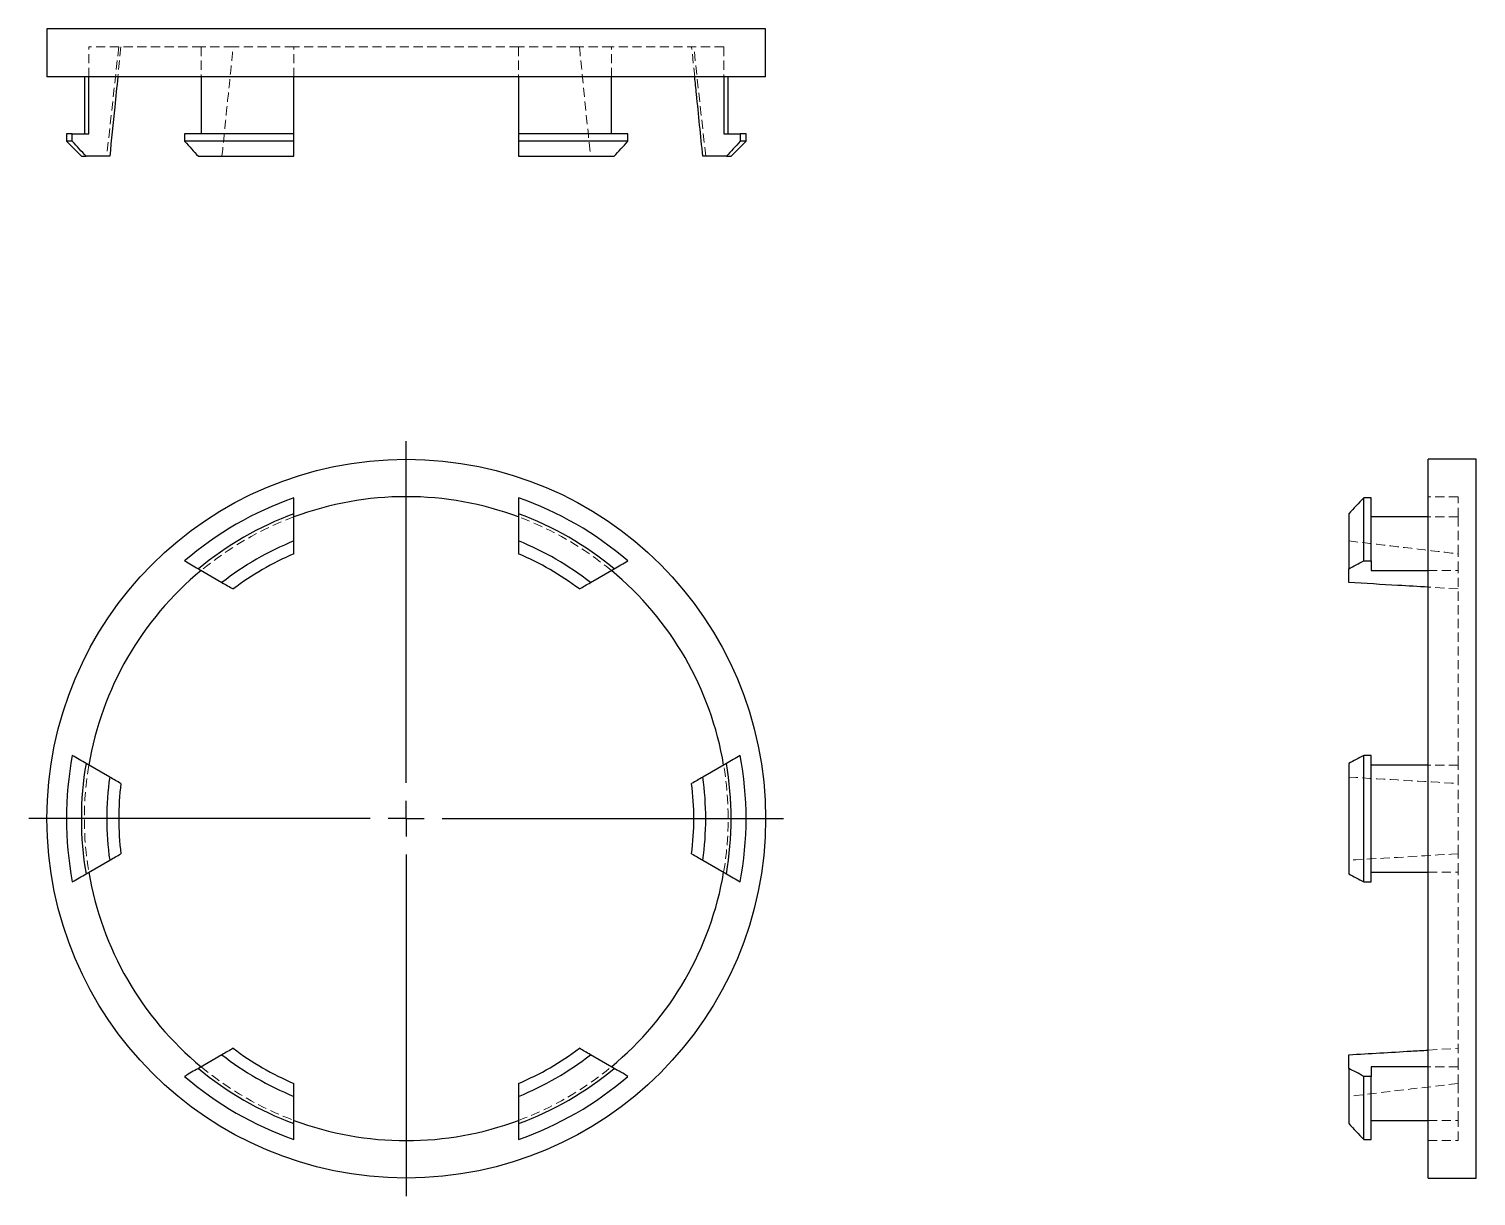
# Model space of a CAD drawing. Header units: millimetres. Extents: x 30 to 232, y 4 to 167.
import ezdxf

# ---------------------------------------------------------------- set-up
doc = ezdxf.new("R2010")
doc.units = ezdxf.units.MM
doc.linetypes.add('HIDDEN', pattern=[1.905, 1.27, -0.635])
doc.layers.add('10', color=7, linetype='Continuous')

# ---------------------------------------------------------------- blocks, each defined once
blk = doc.blocks.new('SW_CENTERMARKSYMBOL_0')
at = {"layer": '10', "color": 0}
for p, q in [((0, 5), (0, 52.5)), ((0, 0), (0, 2.5)), ((-5, 0), (-52.5, 0)), ((0, 0), (-2.5, 0)), ((0, 0), (0, -2.5)), ((0, 0), (2.5, 0)), ((5, 0), (52.5, 0)), ((0, -5), (0, -52.5))]:
    blk.add_line(p, q, dxfattribs=at)

msp = doc.modelspace()

# ---------------------------------------------------------------- linework, layer by layer
at = {"color": 7, "linetype": 'Continuous', "lineweight": 25}
for p, q in [((33, 166.85), (33, 160.19)), ((133, 166.85), (33, 166.85)), ((133, 160.19), (133, 166.85)), ((133, 160.19), (33, 160.19)), ((38.21, 160.19), (38.21, 152.27)), ((38.83, 152.27), (38.83, 160.19)), ((54.46, 160.19), (54.46, 152.27)), ((67.37, 152.27), (67.37, 160.19)), ((98.62, 160.19), (98.62, 152.27)), ((111.54, 152.27), (111.54, 160.19)), ((127.17, 160.19), (127.17, 152.27)), ((127.79, 152.27), (127.79, 160.19)), ((35.71, 152.27), (35.71, 151.23)), ((36.53, 152.27), (35.71, 152.27)), ((35.71, 151.23), (37.79, 149.15)), ((36.53, 151.23), (35.71, 151.23)), ((36.53, 151.23), (36.53, 152.27)), ((36.53, 152.27), (38.83, 152.27)), ((52.16, 152.27), (52.16, 151.23)), ((67.37, 152.27), (52.16, 152.27)), ((67.37, 151.23), (52.16, 151.23)), ((67.37, 151.23), (67.37, 152.27)), ((113.84, 152.27), (98.62, 152.27)), ((98.62, 152.27), (98.62, 151.23)), ((113.84, 151.23), (98.62, 151.23)), ((113.84, 151.23), (113.84, 152.27)), ((127.17, 152.27), (129.47, 152.27)), ((128.21, 149.15), (130.29, 151.23)), ((129.47, 152.27), (129.47, 151.23)), ((130.29, 152.27), (129.47, 152.27)), ((130.29, 151.23), (129.47, 151.23)), ((130.29, 151.23), (130.29, 152.27)), ((37.79, 149.15), (38.45, 149.15)), ((41.74, 149.15), (38.45, 149.15)), ((54.07, 149.15), (67.37, 149.15)), ((98.62, 149.15), (111.93, 149.15)), ((127.55, 149.15), (124.26, 149.15)), ((127.55, 149.15), (128.21, 149.15)), ((231.85, 107), (225.19, 107)), ((225.19, 57), (225.19, 107)), ((231.85, 57), (231.85, 107)), ((217.27, 101.64), (216.23, 101.64)), ((216.23, 92.85), (216.23, 101.64)), ((217.27, 92.85), (217.27, 101.64)), ((67.37, 95.63), (67.37, 99.42)), ((98.62, 99.42), (98.62, 95.63)), ((214.15, 99.42), (214.15, 91.74)), ((225.19, 98.98), (217.27, 98.98)), ((216.23, 92.85), (217.27, 92.85)), ((217.27, 92.85), (217.27, 91.52)), ((54.07, 91.74), (57.36, 89.84)), ((108.64, 89.84), (111.93, 91.74)), ((214.15, 89.84), (214.15, 91.74)), ((217.27, 91.52), (225.19, 91.52)), ((41.74, 62.78), (38.45, 64.68)), ((127.55, 64.68), (124.26, 62.78)), ((214.15, 64.68), (214.15, 49.32)), ((216.23, 48.21), (216.23, 65.79)), ((217.27, 65.79), (216.23, 65.79)), ((217.27, 48.21), (217.27, 65.79)), ((225.19, 64.46), (217.27, 64.46)), ((225.19, 7), (225.19, 57)), ((231.85, 7), (231.85, 57)), ((38.45, 49.32), (41.74, 51.22)), ((124.26, 51.22), (127.55, 49.32)), ((217.27, 49.54), (225.19, 49.54)), ((216.23, 48.21), (217.27, 48.21)), ((57.36, 24.16), (54.07, 22.26)), ((111.93, 22.26), (108.64, 24.16)), ((214.15, 22.26), (214.15, 24.16)), ((214.15, 22.26), (214.15, 14.58)), ((225.19, 22.48), (217.27, 22.48)), ((217.27, 22.48), (217.27, 21.15)), ((217.27, 21.15), (216.23, 21.15)), ((216.23, 12.36), (216.23, 21.15)), ((217.27, 12.36), (217.27, 21.15)), ((67.37, 14.58), (67.37, 18.37)), ((98.62, 18.37), (98.62, 14.58)), ((217.27, 15.02), (225.19, 15.02)), ((216.23, 12.36), (217.27, 12.36)), ((225.19, 7), (231.85, 7))]:
    msp.add_line(p, q, dxfattribs=at)
at = {"color": 7, "linetype": 'HIDDEN', "lineweight": 18}
for p, q in [((54.46, 164.35), (38.83, 164.35)), ((38.83, 160.19), (38.83, 164.35)), ((42.99, 164.35), (41.33, 149.15)), ((43.29, 164.35), (42.86, 160.19)), ((58.91, 164.35), (54.46, 164.35)), ((54.46, 164.35), (54.46, 160.19)), ((67.37, 164.35), (58.91, 164.35)), ((98.62, 164.35), (67.37, 164.35)), ((67.37, 160.19), (67.37, 164.35)), ((98.62, 164.35), (98.62, 160.19)), ((107.09, 164.35), (98.62, 164.35)), ((111.54, 164.35), (107.09, 164.35)), ((111.54, 160.19), (111.54, 164.35)), ((127.17, 164.35), (111.54, 164.35)), ((123.14, 160.19), (122.71, 164.35)), ((124.67, 149.15), (123.01, 164.35)), ((127.17, 164.35), (127.17, 160.19)), ((229.35, 101.79), (225.19, 101.79)), ((229.35, 98.98), (229.35, 101.79)), ((229.35, 98.98), (225.19, 98.98)), ((229.35, 93.84), (229.35, 98.98)), ((229.35, 91.52), (229.35, 93.84)), ((225.19, 91.52), (229.35, 91.52)), ((229.35, 64.46), (229.35, 91.52)), ((229.35, 88.95), (225.19, 89.2)), ((229.35, 64.46), (225.19, 64.46)), ((229.35, 61.89), (229.35, 64.46)), ((229.35, 52.11), (229.35, 61.89)), ((229.35, 49.54), (229.35, 52.11)), ((225.19, 49.54), (229.35, 49.54)), ((229.35, 22.48), (229.35, 49.54)), ((225.19, 24.8), (229.35, 25.05)), ((229.35, 22.48), (225.19, 22.48)), ((229.35, 20.16), (229.35, 22.48)), ((229.35, 15.02), (229.35, 20.16)), ((225.19, 15.02), (229.35, 15.02)), ((229.35, 12.21), (229.35, 15.02)), ((225.19, 12.21), (229.35, 12.21))]:
    msp.add_line(p, q, dxfattribs=at)
at = {"color": 7, "linetype": 'Continuous', "lineweight": 25}
msp.add_circle((83, 57), 50, dxfattribs=at)
for radius, start, end in [(47.29, 109.2928, 130.7072), (44.79, 69.5838, 110.4162), (47.29, 49.2928, 70.7072), (45.21, 110.2198, 129.7802), (45.21, 50.2198, 69.7802), (41.67, 112.0243, 127.9757), (41.67, 52.0243, 67.9757), (40.01, 112.9846, 127.0154), (40.01, 52.9846, 67.0154), (44.79, 129.5838, 170.4162), (44.79, 9.5838, 50.4162), (47.29, 169.2928, 190.7072), (45.21, 170.2198, 189.7802), (45.21, 350.2198, 9.7802), (47.29, 349.2928, 10.7072), (41.67, 172.0243, 187.9757), (41.67, 352.0243, 7.9757), (40.01, 172.9846, 187.0154), (40.01, 352.9846, 7.0154), (44.79, 189.5838, 230.4162), (44.79, 309.5838, 350.4162), (40.01, 232.9846, 247.0154), (40.01, 292.9846, 307.0154), (45.21, 230.2198, 249.7802), (41.67, 232.0243, 247.9757), (41.67, 292.0243, 307.9757), (45.21, 290.2198, 309.7802), (47.29, 229.2928, 250.7072), (47.29, 289.2928, 310.7072), (44.79, 249.5838, 290.4162)]:
    msp.add_arc((83, 57), radius, start, end, dxfattribs=at)
at = {"color": 7, "linetype": 'HIDDEN', "lineweight": 18}
for start, end in [(110.4162, 129.5838), (50.4162, 69.5838), (170.4162, 189.5838), (350.4162, 9.5838), (230.4162, 249.5838), (290.4162, 309.5838)]:
    msp.add_arc((83, 57), 44.79, start, end, dxfattribs=at)
for points in [[(57.36, 149.15), (57.9, 154.41), (58.41, 159.48), (58.91, 164.35)], [(107.09, 164.35), (107.59, 159.48), (108.1, 154.41), (108.64, 149.15)], [(214.15, 95.63), (219.41, 95.01), (224.48, 94.41), (229.35, 93.84)], [(214.15, 62.78), (219.41, 62.47), (224.48, 62.18), (229.35, 61.89)], [(229.35, 52.11), (224.48, 51.82), (219.41, 51.53), (214.15, 51.22)], [(229.35, 20.16), (224.48, 19.59), (219.41, 18.99), (214.15, 18.37)]]:
    msp.add_open_spline(points, degree=3, dxfattribs=at)
at = {"color": 7, "linetype": 'Continuous', "lineweight": 25}
for points, knots in [([(42.86, 160.19), (42.72, 158.79), (42.34, 155.11), (41.97, 151.42), (41.74, 149.15)], [0, 0, 0, 0, 0.3809375, 1, 1, 1, 1]), ([(124.26, 149.15), (123.97, 152.03), (123.6, 155.71), (123.22, 159.39), (123.14, 160.19)], [0, 0, 0, 0, 0.784292, 1, 1, 1, 1]), ([(225.19, 89.2), (223.79, 89.28), (220.11, 89.5), (216.42, 89.71), (214.15, 89.84)], [0, 0, 0, 0, 0.380937, 1, 1, 1, 1]), ([(214.15, 24.16), (217.03, 24.32), (220.71, 24.54), (224.39, 24.76), (225.19, 24.8)], [0, 0, 0, 0, 0.784292, 1, 1, 1, 1])]:
    msp.add_open_spline(points, degree=3, knots=knots, dxfattribs=at)
for points in [[(38.45, 149.15), (37.82, 149.82), (37.18, 150.52), (36.53, 151.23)], [(52.16, 151.23), (52.81, 150.52), (53.45, 149.82), (54.07, 149.15)], [(67.37, 149.15), (67.37, 149.82), (67.37, 150.52), (67.37, 151.23)], [(98.62, 151.23), (98.62, 150.52), (98.62, 149.82), (98.62, 149.15)], [(111.93, 149.15), (112.55, 149.82), (113.19, 150.52), (113.84, 151.23)], [(129.47, 151.23), (128.82, 150.52), (128.18, 149.82), (127.55, 149.15)], [(67.37, 99.42), (67.37, 100.14), (67.37, 100.88), (67.37, 101.64)], [(98.62, 101.64), (98.62, 100.88), (98.62, 100.14), (98.62, 99.42)], [(216.23, 101.64), (215.52, 100.88), (214.82, 100.14), (214.15, 99.42)], [(67.37, 93.84), (67.37, 94.41), (67.37, 95.01), (67.37, 95.63)], [(98.62, 95.63), (98.62, 95.01), (98.62, 94.41), (98.62, 93.84)], [(52.16, 92.85), (52.81, 92.47), (53.45, 92.1), (54.07, 91.74)], [(111.93, 91.74), (112.55, 92.1), (113.19, 92.47), (113.84, 92.85)], [(214.15, 91.74), (214.82, 92.1), (215.52, 92.47), (216.23, 92.85)], [(57.36, 89.84), (57.9, 89.54), (58.41, 89.24), (58.91, 88.95)], [(107.09, 88.95), (107.59, 89.24), (108.1, 89.54), (108.64, 89.84)], [(38.45, 64.68), (37.82, 65.04), (37.18, 65.41), (36.53, 65.79)], [(129.47, 65.79), (128.82, 65.41), (128.18, 65.04), (127.55, 64.68)], [(216.23, 65.79), (215.52, 65.41), (214.82, 65.04), (214.15, 64.68)], [(43.29, 61.89), (42.79, 62.18), (42.27, 62.47), (41.74, 62.78)], [(124.26, 62.78), (123.73, 62.47), (123.21, 62.18), (122.71, 61.89)], [(41.74, 51.22), (42.27, 51.53), (42.79, 51.82), (43.29, 52.11)], [(122.71, 52.11), (123.21, 51.82), (123.73, 51.53), (124.26, 51.22)], [(36.53, 48.21), (37.18, 48.59), (37.82, 48.96), (38.45, 49.32)], [(127.55, 49.32), (128.18, 48.96), (128.82, 48.59), (129.47, 48.21)], [(214.15, 49.32), (214.82, 48.96), (215.52, 48.59), (216.23, 48.21)], [(58.91, 25.05), (58.41, 24.76), (57.9, 24.46), (57.36, 24.16)], [(108.64, 24.16), (108.1, 24.46), (107.59, 24.76), (107.09, 25.05)], [(54.07, 22.26), (53.45, 21.9), (52.81, 21.53), (52.16, 21.15)], [(113.84, 21.15), (113.19, 21.53), (112.55, 21.9), (111.93, 22.26)], [(216.23, 21.15), (215.52, 21.53), (214.82, 21.9), (214.15, 22.26)], [(67.37, 18.37), (67.37, 18.99), (67.37, 19.59), (67.37, 20.16)], [(98.62, 20.16), (98.62, 19.59), (98.62, 18.99), (98.62, 18.37)], [(67.37, 12.36), (67.37, 13.12), (67.37, 13.86), (67.37, 14.58)], [(98.62, 14.58), (98.62, 13.86), (98.62, 13.12), (98.62, 12.36)], [(214.15, 14.58), (214.82, 13.86), (215.52, 13.12), (216.23, 12.36)]]:
    msp.add_open_spline(points, degree=3, dxfattribs=at)

# ---------------------------------------------------------------- block references
at = {"layer": '10'}
msp.add_blockref('SW_CENTERMARKSYMBOL_0', (83, 57), dxfattribs=at)

doc.saveas('drawing.dxf')
